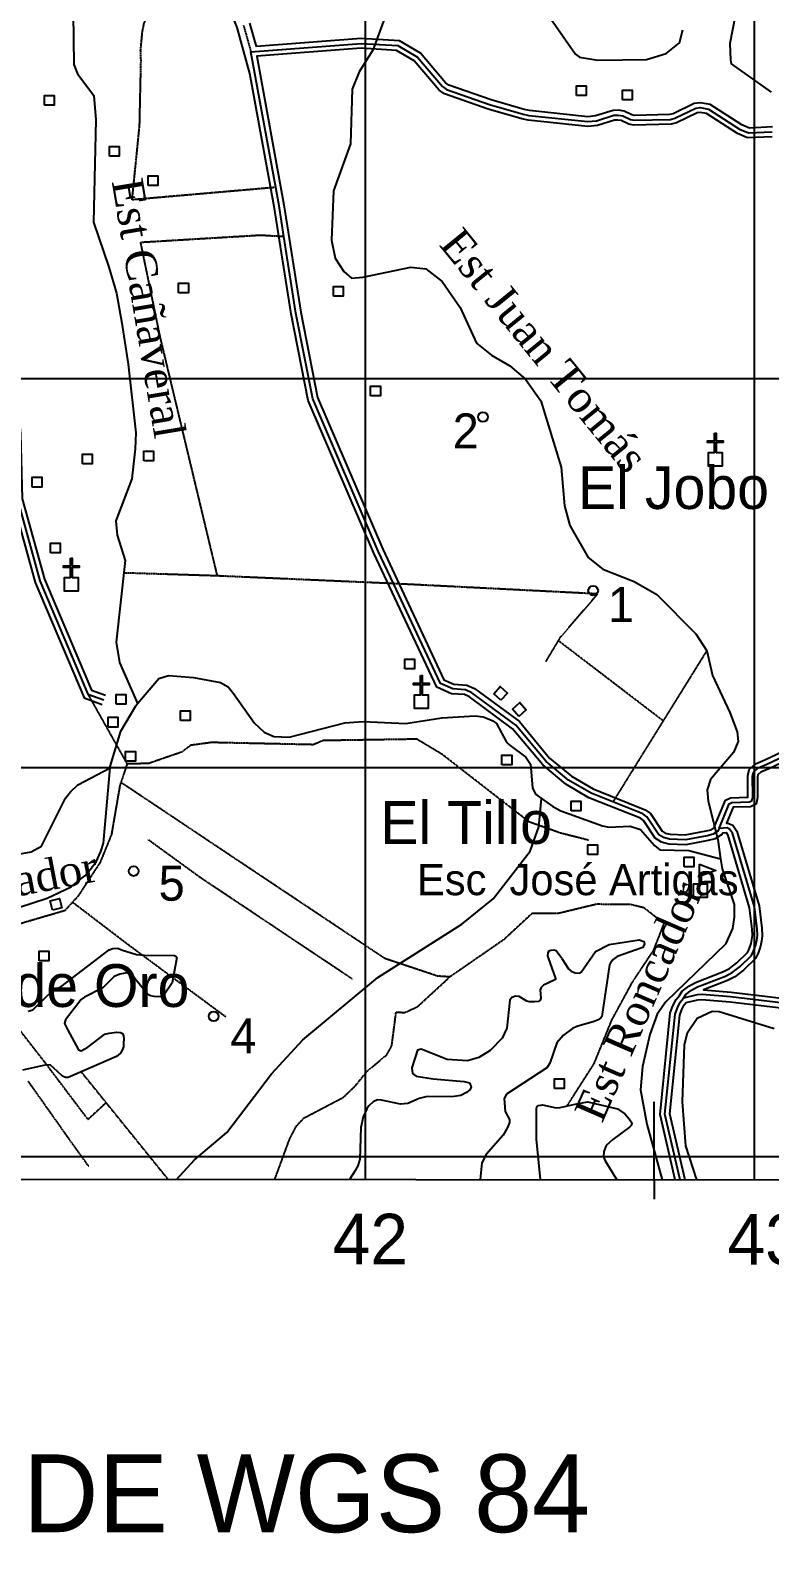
# Model space of a CAD drawing. Extents: x 638173 to 667318, y 9795622 to 9816401.
# Drawn here: x 641139 to 643039, y 9795997 to 9799895 of the extents above; entities that cross this region are included whole.
import ezdxf

# ---------------------------------------------------------------- set-up
doc = ezdxf.new("R2010")
doc.units = 0
doc.header["$MEASUREMENT"] = 0
doc.linetypes.add('DASHED', pattern=[0.75, 0.5, -0.25])
doc.linetypes.add('HIDDEN', pattern=[0.375, 0.25, -0.125])
for name, color, linetype in [('CAMINO2', 7, 'CONTINUOUS'), ('CAMINO5', 7, 'CONTINUOUS'), ('CAMINO6Y7', 7, 'CONTINUOUS'), ('CUADRICULAUTM', 7, 'CONTINUOUS'), ('EDIFICACION', 7, 'CONTINUOUS'), ('INFORMACIONMARGI', 7, 'CONTINUOUS'), ('NOMBRESPOBLADOS', 7, 'CONTINUOUS'), ('NOMBRESPROPIOS', 7, 'CONTINUOUS'), ('PANTANOINUNDACIO', 7, 'CONTINUOUS'), ('PARALELACAMINO', 7, 'CONTINUOUS'), ('PROYECCION', 7, 'CONTINUOUS'), ('PUNTOALTURA', 7, 'CONTINUOUS'), ('RIOINTERMITENTE', 7, 'CONTINUOUS'), ('TEXTOAZUL', 7, 'CONTINUOUS'), ('VALORCUADRICULAR', 7, 'CONTINUOUS')]:
    doc.layers.add(name, color=color, linetype=linetype)
doc.styles.add('cotas', font='SWITZN.TTF')
doc.styles.add('escuelas', font='SWZCONLN.TTF')
doc.styles.add('poblados', font='SWZCONDN.TTF')
doc.styles.add('rios', font='TIMESI_0.TTF')

# ---------------------------------------------------------------- blocks, each defined once
blk = doc.blocks.new('COTA')
at = {"layer": 'PUNTOALTURA', "color": 1, "linetype": 'Continuous'}
blk.add_circle((0, 0), 12.5, dxfattribs=at)
blk = doc.blocks.new('CASA')
at = {"layer": 'EDIFICACION', "color": 4, "linetype": 'Continuous'}
blk.add_lwpolyline([(-12.57, -13.81), (-12.57, 11.18), (12.43, 11.18), (12.43, -13.82), (-12.57, -13.81)], close=True, dxfattribs=at)
blk = doc.blocks.new('ESCUEL')
at = {"layer": 'EDIFICACION', "color": 6, "linetype": 'Continuous'}
blk.add_lwpolyline([(-0.55, 67.48), (41.45, 51.74), (3.45, 37.48), (3.45, 17.27), (18.98, 17.27), (18.98, -17.74), (-16.02, -17.73), (-16.02, 17.27), (-0.55, 17.27), (-0.55, 67.48)], close=True, dxfattribs=at)
blk = doc.blocks.new('IGLESI')
at = {"layer": 'EDIFICACION', "color": 30, "linetype": 'Continuous'}
blk.add_lwpolyline([(-1.58, 67.11), (2.41, 67.11), (2.42, 47.26), (20.38, 47.26), (20.38, 43.26), (2.42, 43.26), (2.42, 17.1), (17.95, 17.11), (17.95, -17.9), (-17.05, -17.89), (-17.05, 17.11), (-1.58, 17.11), (-1.58, 43.26), (-19.62, 43.26), (-19.61, 47.25), (-1.58, 47.25), (-1.58, 67.11)], close=True, dxfattribs=at)

msp = doc.modelspace()

# ---------------------------------------------------------------- linework, layer by layer
at = {"layer": 'CAMINO2', "color": 2, "linetype": 'DASHED'}
msp.add_lwpolyline([(641686.49, 9799907.46), (641705.61, 9799839.45)], dxfattribs=at)
at = {"layer": 'CAMINO5', "color": 7, "linetype": 'Continuous'}
for points in [[(641441.9, 9800383.71), (641278.54, 9800115.74), (641248.84, 9800094.97), (641217.3, 9800082.87), (641103.23, 9800052.38), (641075.68, 9800027.7), (641045.9, 9799984.6), (640997.89, 9799889.99), (640992.39, 9799881.75), (640987.11, 9799869.6), (640984.77, 9799864.22), (640984.22, 9799861.46), (640984.9, 9799856.33), (640991.19, 9799836.26), (641010.23, 9799794.44), (641049.46, 9799644.23), (641053.44, 9799550.32), (641048.24, 9799394.81), (641101.35, 9798856.81), (641105.53, 9798688.6), (641163.06, 9798479.92), (641286.33, 9798188.65), (641327.71, 9798173.79)], [(642908.66, 9797843.09), (642905.81, 9797836.19), (642893.68, 9797828.3), (642878.27, 9797824.5), (642822.55, 9797814.1), (642781.15, 9797815.72), (642765.49, 9797819.78), (642753.45, 9797827.14), (642723.19, 9797872.79), (642712.66, 9797880.4), (642635.64, 9797911.25), (642579.88, 9797933.58), (642522.1, 9797967.71), (642464.19, 9798015.25), (642386.7, 9798108.75), (642273.55, 9798192.2), (642257.37, 9798199.51), (642224.25, 9798201.74), (642192.35, 9798215.64), (642071.82, 9798472.54), (642032.87, 9798555.57), (641865.01, 9798947.16), (641821.3, 9799167.74), (641790.34, 9799365.02), (641777.99, 9799443.68), (641769.35, 9799490.91), (641705.61, 9799839.45), (641989.12, 9799861.01), (642083.24, 9799855.29), (642133.24, 9799826), (642197.47, 9799750.29), (642208.34, 9799742.83), (642319.08, 9799703.99), (642405.03, 9799678.93), (642419.7, 9799675.85), (642571.31, 9799659.9), (642593.59, 9799662.4), (642638.11, 9799676.5), (642649.06, 9799676.54), (642661.13, 9799674.62), (642680.75, 9799665.18), (642690.56, 9799663.61), (642783.4, 9799665.56), (642794.7, 9799668.57), (642848.69, 9799694.24), (642859.72, 9799695.99), (642881.13, 9799692.39), (642961.44, 9799640.37), (642984.19, 9799630.89), (643045.47, 9799633.71)], [(642908.66, 9797843.09), (642934.93, 9797906.76), (642941.41, 9797909.94), (642986.37, 9797911.52), (642993.2, 9797914.34), (642995.05, 9797924.14), (642994.75, 9797977.29), (642997.02, 9797988.04), (643009.25, 9797998.69), (643031.73, 9798008.3), (643280.02, 9798125.69), (643291.58, 9798135.48), (643295.01, 9798146.2), (643291.58, 9798158.49), (643206.45, 9798356.22), (643189.2, 9798420.76), (643195.01, 9798478.23), (643203.99, 9798497.01), (643250.32, 9798540.71)], [(642817.16, 9797406.7), (642823.07, 9797416.32), (642837.43, 9797427.73), (642853.16, 9797435.99), (642925.53, 9797463.98), (642942.47, 9797472.78), (642962.84, 9797488.19), (642991.81, 9797516.67), (642997.49, 9797527.81), (643003.11, 9797544.04), (643005.41, 9797555.74), (643007.05, 9797567.71), (643006.14, 9797585.46), (642999.33, 9797641.91), (642942.98, 9797831.06), (642935.61, 9797841.57), (642929.18, 9797844.47), (642908.66, 9797843.09)], [(643804.77, 9797502.18), (643742.33, 9797457.85), (643688.84, 9797331.33), (643636.44, 9797286.28), (643601.94, 9797270.56), (643532.31, 9797271.47), (643482.95, 9797282.87), (643380.38, 9797354.53), (643361.23, 9797359.8), (642938.4, 9797410.41), (642864.77, 9797416.32), (642851.98, 9797415.53), (642817.16, 9797406.7)], [(642808.61, 9796940.3), (642769.66, 9797108.62), (642795.49, 9797366.32), (642801.62, 9797382.49), (642808.74, 9797396.8), (642817.16, 9797406.7)]]:
    msp.add_lwpolyline(points, dxfattribs=at)
at = {"layer": 'CAMINO6Y7', "color": 2, "linetype": 'HIDDEN'}
for p, q in [((641769.35, 9799490.91), (641400.36, 9799458.9)), ((641619.48, 9798492.34), (641380.02, 9798499.9)), ((642071.82, 9798472.54), (641619.48, 9798492.34)), ((642596.61, 9798445.96), (642071.82, 9798472.54)), ((642464.04, 9798272.78), (642495.79, 9798325.71)), ((642765.04, 9798119.87), (642495.79, 9798325.71)), ((642877.3, 9798300.85), (642765.04, 9798119.87)), ((641286.3, 9798188.71), (641387.3, 9798009.04)), ((642765.04, 9798119.87), (642635.64, 9797911.25)), ((641387.3, 9798009.04), (641371.31, 9797961.58)), ((642049.77, 9797508.78), (641371.31, 9797961.58)), ((641333.58, 9797138.42), (641269.7, 9797217.51)), ((641492.78, 9796941.32), (641333.58, 9797138.42))]:
    msp.add_line(p, q, dxfattribs=at)
for points in [[(641400.36, 9799458.9), (641419.54, 9799649.72), (641423.21, 9799817.2), (641422.18, 9799843.25), (641426.67, 9799890.1), (641431.15, 9799912.91), (641436.07, 9799925.13)], [(641422.29, 9799350.03), (641729.85, 9799368.46), (641790.34, 9799365.02)], [(641619.48, 9798492.34), (641472.28, 9799107.69), (641422.29, 9799350.03)], [(642495.79, 9798325.71), (642501.62, 9798335.43), (642596.61, 9798445.96)], [(642574.12, 9797812.72), (642501.85, 9797831.08), (642420.65, 9797859.98), (642197.05, 9798033.57), (642131.95, 9798072.72), (641890.76, 9798069.03), (641866.18, 9798058.47), (641604.17, 9798064.1), (641550.56, 9798056.84), (641528.48, 9798039.82), (641442.76, 9798010.2), (641387.3, 9798009.04)], [(641371.31, 9797961.58), (641368.75, 9797953.98), (641347.05, 9797827.44), (641317.77, 9797755.52), (641261.35, 9797669.19), (641247.09, 9797653.58)], [(641966.41, 9797455.91), (641574.64, 9797717.59), (641442.57, 9797813.66)], [(641247.09, 9797653.58), (641227.16, 9797631.78), (640937.79, 9797547.17)], [(641641.02, 9797358.75), (641392.69, 9797542.43), (641247.09, 9797653.58)], [(642517.64, 9797129.65), (642587.75, 9797239.16), (642633.16, 9797350.87), (642686.32, 9797448.58), (642740.87, 9797530.88), (642767.42, 9797598.63), (642715.7, 9797639.16), (642682.11, 9797647.37), (642593.54, 9797648.36), (642497.15, 9797625.09), (642427.7, 9797624.52), (642354.44, 9797556.68), (642216.85, 9797461.67)], [(641333.58, 9797138.42), (641286.87, 9797095.37), (641176.07, 9797242.22), (640937.79, 9797547.17)], [(642216.85, 9797461.67), (642185, 9797463.63), (642049.77, 9797508.78)], [(641766.9, 9796941.1), (641805.38, 9797045.83), (641822.36, 9797078.08), (641841.9, 9797099.08), (641942.95, 9797152.11), (641974.34, 9797181.97), (642003.55, 9797218.73), (642054.88, 9797261.5), (642067.5, 9797284.67), (642078.7, 9797371.2), (642101.25, 9797370.24), (642134.08, 9797385.49), (642216.85, 9797461.67)], [(641288.67, 9796975.06), (641247.92, 9797031.56), (641134.17, 9797192.58)]]:
    msp.add_lwpolyline(points, dxfattribs=at)
at = {"layer": 'CUADRICULAUTM', "color": 2, "linetype": 'Continuous'}
for points in [[(642000, 9796940.92), (642000, 9797000), (642000, 9798000), (642000, 9799000), (642000, 9800000), (642000, 9801000), (642000, 9802000), (642000, 9803000), (642000, 9804000), (642000, 9805000), (642000, 9806000), (642000, 9807000), (642000, 9808000), (642000, 9809000), (642000, 9810000), (642000, 9811000), (642000, 9812000), (642000, 9813000), (642000, 9814000), (642000, 9815367.76)], [(643000, 9796940.15), (643000, 9797000), (643000, 9798000), (643000, 9799000), (643000, 9800000), (643000, 9801000), (643000, 9802000), (643000, 9803000), (643000, 9804000), (643000, 9805000), (643000, 9806000), (643000, 9807000), (643000, 9808000), (643000, 9809000), (643000, 9810000), (643000, 9811000), (643000, 9812000), (643000, 9813000), (643000, 9814000), (643000, 9815367.05)], [(638792.34, 9799000), (639000, 9799000), (640000, 9799000), (641000, 9799000), (642000, 9799000), (643000, 9799000), (644000, 9799000), (645000, 9799000), (646000, 9799000), (647000, 9799000), (648000, 9799000), (649000, 9799000), (650000, 9799000), (651000, 9799000), (652000, 9799000), (653000, 9799000), (654000, 9799000), (655000, 9799000), (656000, 9799000)], [(638791.67, 9798000), (639000, 9798000), (640000, 9798000), (641000, 9798000), (642000, 9798000), (643000, 9798000), (644000, 9798000), (645000, 9798000), (646000, 9798000), (647000, 9798000), (648000, 9798000), (649000, 9798000), (650000, 9798000), (651000, 9798000), (652000, 9798000), (653000, 9798000), (654000, 9798000), (655000, 9798000), (656000, 9798000)], [(638791, 9797000), (639000, 9797000), (640000, 9797000), (641000, 9797000), (642000, 9797000), (643000, 9797000), (644000, 9797000), (645000, 9797000), (646000, 9797000), (647000, 9797000), (648000, 9797000), (649000, 9797000), (650000, 9797000), (651000, 9797000), (652000, 9797000), (653000, 9797000), (654000, 9797000), (655000, 9797000), (656000, 9797000)]]:
    msp.add_lwpolyline(points, dxfattribs=at)
at = {"layer": 'PANTANOINUNDACIO', "color": 2, "linetype": 'Continuous'}
for points in [[(643061.21, 9800131.5), (643018.8, 9800099.7), (642970.79, 9800074.59), (642956.87, 9800040.48), (642951.16, 9800002.47), (642950.18, 9799931.09), (642936.11, 9799860.8), (642937.94, 9799819.22), (642940.12, 9799808.1), (643042.29, 9799735.57)], [(642476.45, 9799924.11), (642539.41, 9799833.55), (642550.09, 9799825.75), (642597.44, 9799818.11), (642722.34, 9799819.52), (642772.85, 9799835.31), (642806.61, 9799862.31), (642815.78, 9799895.75)], [(641133.19, 9797373.34), (641145.01, 9797376.75), (641198.96, 9797428.89), (641217.3, 9797436.41), (641341.61, 9797531.22), (641350.37, 9797534.98), (641363.14, 9797535.46), (641373.4, 9797531.69), (641411.59, 9797519.23), (641431.21, 9797517.96), (641508.87, 9797516.82), (641512.83, 9797514.65), (641515.29, 9797511.55), (641503.38, 9797446.54), (641481.58, 9797414.85), (641476.58, 9797411.08), (641467.6, 9797410.14), (641457.2, 9797411.08), (641447.75, 9797413.45), (641440.35, 9797416.37), (641399.66, 9797466.96), (641387.34, 9797472.31), (641368.56, 9797468.37), (641354.53, 9797462.87), (641325.42, 9797433.2), (641278.05, 9797409.9), (641269.35, 9797403.61), (641228.79, 9797351.35), (641226.67, 9797341.54), (641234.02, 9797326.84), (641262.83, 9797274.05), (641269.54, 9797271.81), (641286.45, 9797280.79), (641330.48, 9797314.45), (641340.92, 9797317.21), (641361.25, 9797320.04), (641370.74, 9797318.47), (641375.9, 9797316.26), (641377.79, 9797311.06), (641378.74, 9797301.6), (641378.25, 9797292.41), (641378.26, 9797281.74), (641374.96, 9797273.7), (641370.02, 9797265.89), (641360.3, 9797257.15), (641235.89, 9797202.95), (641228.89, 9797202.76), (641221.26, 9797206.68), (641198.27, 9797228.32), (641190.86, 9797234.84), (641180.3, 9797235.95), (641118.81, 9797221.67)], [(642504.27, 9797508.97), (642521.57, 9797482.73), (642528.84, 9797476.34), (642539.24, 9797472.48), (642550.52, 9797471.59), (642553.99, 9797473.8), (642590.71, 9797526.6), (642625.79, 9797544.79), (642703.04, 9797556.66), (642714.92, 9797553.1), (642717.16, 9797546.98), (642712.55, 9797537.65), (642646.65, 9797514.07), (642636.07, 9797506.64), (642629.24, 9797497.73), (642627.12, 9797492.96), (642607.12, 9797360.08), (642605.18, 9797356.64), (642598.34, 9797351.59), (642587.84, 9797347.45), (642543.05, 9797334.49), (642532.11, 9797329.31), (642509.17, 9797311.87), (642491.58, 9797291.89), (642473.96, 9797240.26), (642465.68, 9797227.82), (642362.38, 9797160.65), (642356.34, 9797149.43), (642359.27, 9797115.54), (642369.78, 9797095), (642370.09, 9797087.17), (642365.19, 9797074.19), (642353.56, 9797054.53), (642309.84, 9797005.24), (642299.2, 9796983.69), (642294.42, 9796940.69)], [(642504.27, 9797508.97), (642489.96, 9797528.74), (642484.28, 9797530.4), (642476.27, 9797529.81), (642471.19, 9797527.87), (642468.54, 9797523.28), (642467.95, 9797516.15), (642469.58, 9797510.85), (642488.67, 9797457.48), (642488.15, 9797454.96), (642485.18, 9797453.18), (642457.26, 9797440.11), (642451.43, 9797434.55), (642448.94, 9797428.82), (642450.72, 9797407.43), (642449.05, 9797401.78), (642444.19, 9797398.82), (642434.09, 9797397.93), (642421.02, 9797397.33), (642414.93, 9797399.51), (642394.49, 9797411.68), (642385.37, 9797412.48), (642376.32, 9797408.47), (642371.12, 9797401.49), (642363.46, 9797329.63), (642351.39, 9797304.49), (642320.37, 9797272.52), (642291.12, 9797254.64), (642262.22, 9797245.95), (642210.28, 9797249.37), (642142.71, 9797275.94), (642133.37, 9797273.57), (642119.49, 9797227.63), (642120.6, 9797213.28), (642130.18, 9797206.27), (642174.04, 9797199.29), (642253.49, 9797193.16), (642267.11, 9797189.76), (642271.35, 9797179.1), (642269.07, 9797171.96), (642259.32, 9797164.71), (642244.77, 9797156.74), (642227.49, 9797154.14), (642155.43, 9797153.83), (642137.5, 9797149.54), (642108.92, 9797136.35), (642090.36, 9797134.4), (642041.04, 9797144.83), (642031.01, 9797146.13), (642019.49, 9797140.56), (642008.24, 9797129.93), (642003.18, 9797122.84), (641994.22, 9797102.35), (641987.98, 9797074.23), (641985.81, 9796993.01), (641980.31, 9796975.73), (641972.85, 9796962.51), (641958.48, 9796940.95)], [(642851.64, 9796940.26), (642823.62, 9797027.65), (642814.43, 9797140.82), (642819.63, 9797286.73), (642827.54, 9797319.21), (642852.41, 9797355.96), (642891.3, 9797373.35), (642908.58, 9797372.94), (643050.2, 9797329.3)], [(642449.84, 9796940.57), (642439.52, 9797044.83), (642439.38, 9797121.77), (642439.95, 9797127.4), (642444.4, 9797131.22), (642454.62, 9797132.97), (642490.05, 9797125.38), (642500.45, 9797125.66), (642546.7, 9797136.41), (642571.08, 9797140.23), (642647.78, 9797122.95), (642666.24, 9797109.8), (642677.9, 9797096.53), (642684.7, 9797086.82), (642683.38, 9797080.82), (642678.52, 9797075.86), (642636.03, 9797043.72), (642618.66, 9797028.55), (642612.17, 9797012.79), (642611.87, 9796999.41), (642614.94, 9796990.36), (642645.74, 9796940.42)]]:
    msp.add_lwpolyline(points, dxfattribs=at)
at = {"layer": 'PARALELACAMINO', "color": 7, "linetype": 'Continuous'}
for points in [[(641424.39, 9800379), (641269.23, 9800124.48), (641242.93, 9800106.09), (641213.44, 9800094.78), (641097.12, 9800063.68), (641066.24, 9800036.02), (641035.14, 9799991.01), (640987.08, 9799896.31), (640981.4, 9799887.8), (640972.74, 9799867.82), (640971.56, 9799861.87), (640972.65, 9799853.62), (640979.49, 9799831.78), (640998.41, 9799790.24), (641037.03, 9799642.36), (641040.93, 9799550.26), (641035.72, 9799394.4), (641088.87, 9798856.04), (641093.07, 9798686.76), (641151.23, 9798475.81), (641276.95, 9798178.74), (641323.49, 9798162.03)], [(641438.54, 9800354.17), (641287.85, 9800107), (641254.75, 9800083.85), (641221.16, 9800070.96), (641109.34, 9800041.08), (641085.12, 9800019.38), (641056.66, 9799978.19), (641008.7, 9799883.67), (641003.38, 9799875.7), (640996.91, 9799860.88), (640997.15, 9799859.04), (641002.89, 9799840.74), (641022.05, 9799798.64), (641061.89, 9799646.1), (641065.95, 9799550.38), (641060.76, 9799395.22), (641113.83, 9798857.58), (641117.99, 9798690.44), (641174.89, 9798484.03), (641295.71, 9798198.56), (641331.93, 9798185.55)], [(641703.11, 9799783.64), (641669.88, 9799901.9), (641627.29, 9800010.93), (641591.79, 9800088.61), (641554.7, 9800152.45), (641533.24, 9800179.84), (641506.22, 9800234.74), (641438.54, 9800354.17)], [(641719.96, 9799853.08), (641703.1, 9799913.02)], [(643045.93, 9799646.24), (642986.41, 9799643.51), (642967.29, 9799651.47), (642885.75, 9799704.29), (642859.78, 9799708.66), (642844.95, 9799706.3), (642790.37, 9799680.35), (642781.63, 9799678.03), (642691.42, 9799676.13), (642684.53, 9799677.23), (642664.9, 9799686.68), (642650.03, 9799689.04), (642636.16, 9799688.99), (642590.98, 9799674.69), (642571.27, 9799672.47), (642421.64, 9799688.21), (642408.07, 9799691.06), (642322.9, 9799715.9), (642214.04, 9799754.08), (642205.92, 9799759.65), (642141.39, 9799835.71), (642086.98, 9799867.59), (641989.02, 9799873.54), (641719.96, 9799853.08)], [(643045.01, 9799621.18), (642981.97, 9799618.27), (642955.59, 9799629.27), (642876.51, 9799680.49), (642859.66, 9799683.32), (642852.43, 9799682.18), (642799.03, 9799656.79), (642785.17, 9799653.09), (642689.7, 9799651.09), (642676.97, 9799653.13), (642657.36, 9799662.56), (642648.09, 9799664.04), (642640.06, 9799664.01), (642596.2, 9799650.11), (642571.35, 9799647.33), (642417.76, 9799663.49), (642401.99, 9799666.8), (642315.26, 9799692.08), (642202.64, 9799731.58), (642189.02, 9799740.93), (642125.09, 9799816.29), (642079.5, 9799842.99), (641989.22, 9799848.48), (641720.4, 9799828.04), (641790.31, 9799445.77), (641833.61, 9799169.92), (641877.02, 9798950.88), (642044.28, 9798560.69), (642201.66, 9798225.22), (642227.25, 9798214.07), (642260.46, 9798211.83), (642279.9, 9798203.05), (642395.35, 9798117.9), (642473.05, 9798024.15), (642529.29, 9797977.98), (642585.41, 9797944.83), (642718.74, 9797891.43), (642732.35, 9797881.59), (642762.34, 9797836.36), (642770.42, 9797831.41), (642782.98, 9797828.16), (642821.64, 9797826.65), (642875.62, 9797836.72), (642888.64, 9797839.93), (642895.74, 9797844.55), (642897.1, 9797847.86), (642925.18, 9797915.9), (642938.3, 9797922.34), (642982.28, 9797923.88), (642982.54, 9797925.27), (642982.24, 9797978.56), (642985.65, 9797994.72), (643002.53, 9798009.41), (643026.6, 9798019.7), (643273.19, 9798136.29)], [(642795.78, 9796940.31), (642757.02, 9797107.81), (642783.22, 9797369.21), (642790.15, 9797387.5), (642798.23, 9797403.74), (642807.02, 9797414.07), (642813.53, 9797424.67), (642830.66, 9797438.29), (642847.98, 9797447.39), (642920.38, 9797475.39), (642935.77, 9797483.39), (642954.65, 9797497.67), (642981.6, 9797524.16), (642985.96, 9797532.72), (642991.01, 9797547.31), (642993.07, 9797557.8), (642994.51, 9797568.24), (642993.68, 9797584.39), (642987.05, 9797639.36), (642931.6, 9797825.51), (642927.34, 9797831.59), (642926.89, 9797831.79), (642917.25, 9797831.14), (642915.88, 9797827.83), (642898.72, 9797816.67), (642880.92, 9797812.28), (642823.46, 9797801.55), (642779.32, 9797803.28), (642760.56, 9797808.15), (642744.56, 9797817.92), (642714.03, 9797863.99), (642706.58, 9797869.37), (642574.35, 9797922.33), (642514.91, 9797957.44), (642455.33, 9798006.35), (642378.05, 9798099.6), (642267.2, 9798181.35), (642254.28, 9798187.19), (642221.25, 9798189.41), (642183.04, 9798206.06), (642021.46, 9798550.45), (641853, 9798943.44), (641808.99, 9799165.56), (641765.67, 9799441.59), (641703.11, 9799783.64)], [(643286.85, 9798115.09), (643036.86, 9797996.9), (643015.97, 9797987.97), (643008.39, 9797981.36), (643007.26, 9797976.02), (643007.56, 9797923.01), (643004.23, 9797905.37), (642989.06, 9797899.11), (642944.65, 9797897.55), (642927.89, 9797856.91), (642931.47, 9797857.15), (642943.88, 9797851.55), (642954.36, 9797836.61), (643011.61, 9797644.46), (643018.6, 9797586.53), (643019.59, 9797567.18), (643017.75, 9797553.68), (643015.21, 9797540.77), (643009.02, 9797522.9), (643002.02, 9797509.18), (642971.03, 9797478.71), (642949.17, 9797462.17), (642930.68, 9797452.57), (642868.59, 9797428.55), (642939.64, 9797422.85), (643363.64, 9797372.1)], [(642821.43, 9796940.29), (642820.78, 9796943.15), (642782.3, 9797109.43), (642807.76, 9797363.43), (642813.09, 9797377.48), (642819.25, 9797389.86), (642824.09, 9797395.56), (642853.92, 9797403.13), (642864.65, 9797403.79), (642937.16, 9797397.97), (643358.82, 9797347.5), (643374.99, 9797343.05), (643477.78, 9797271.24), (643530.8, 9797258.99), (643604.58, 9797258.02), (643643.24, 9797275.64), (643699.21, 9797323.76), (643752.46, 9797449.71), (643811.69, 9797491.76), (643870.48, 9797527.36)]]:
    msp.add_lwpolyline(points, dxfattribs=at)
at = {"layer": 'PROYECCION', "color": 7, "linetype": 'Continuous'}
for q in [(642742.14, 9797140.36), (642741.95, 9796890.36)]:
    msp.add_line((642741.99, 9796940.36), q, dxfattribs=at)
msp.add_lwpolyline([(638790.96, 9796943.41), (666604.83, 9796921.85), (666619.7, 9815350.33), (638803.33, 9815370.02)], close=True, dxfattribs=at)
at = {"layer": 'RIOINTERMITENTE', "color": 132, "linetype": 'Continuous'}
for points in [[(641248.36, 9799938.07), (641250.69, 9799806.58), (641259.51, 9799782.6), (641302.01, 9799726.75), (641306.78, 9799664.41), (641300.95, 9799401.77), (641340.78, 9799285.99), (641360.38, 9799218.7), (641373.97, 9799141.88), (641390.39, 9799036.48), (641410.18, 9798860.04), (641408.08, 9798818.71), (641399.65, 9798741.86), (641358.39, 9798633.81), (641362.2, 9798597.06), (641382.8, 9798532.1), (641359.27, 9798321.64), (641367.45, 9798269.74), (641414.24, 9798164.05)], [(642048.56, 9799924.81), (642019.11, 9799843.31), (641983.74, 9799787.56), (641965.74, 9799743.14), (641961.53, 9799602.86), (641918.14, 9799481.7), (641912.69, 9799354.9), (641922.39, 9799309.21), (641944.59, 9799274.52), (641963.88, 9799257.79), (641992.79, 9799259.8), (642116.28, 9799285.95), (642154.87, 9799281.22), (642196.77, 9799249), (642243.44, 9799182.39), (642285.26, 9799090.4), (642324, 9799059.34), (642371.24, 9799031.9), (642411.07, 9798998.28), (642450.91, 9798942.24), (642502.52, 9798771.44), (642511.28, 9798672.66), (642525.35, 9798622.01), (642572.62, 9798539.37), (642610.33, 9798509.84), (642690.84, 9798477.59), (642749, 9798444.5), (642849.24, 9798343.8), (642877.47, 9798299.84), (642891.86, 9798236.41), (642936.57, 9798141.48), (642955.46, 9798091.47), (642957.53, 9798066.97), (642945.37, 9798038.18), (642886.36, 9797968.74), (642878.08, 9797942.15), (642880.53, 9797913.55), (642905.06, 9797815.2), (642912.55, 9797764.94)], [(641414.24, 9798164.05), (641469.19, 9798228.4), (641494.02, 9798236.6), (641558.25, 9798231.63), (641627.69, 9798218.35), (641646.84, 9798207.6), (641660.97, 9798190.39), (641715.08, 9798113.77), (641739.79, 9798090.72), (641764.75, 9798079.28), (641803.44, 9798077.96), (641947.27, 9798114.39), (641994.35, 9798118.03), (642103.41, 9798113.06), (642195.78, 9798127.72), (642281.87, 9798132.6), (642302.69, 9798129.89), (642318.13, 9798123.94), (642327.14, 9798119.5), (642336.6, 9798113.07), (642362.64, 9798065.2), (642366.32, 9798060.87), (642371.87, 9798056.41), (642412.39, 9798026.49), (642423.99, 9798008.31), (642428.97, 9797947.68), (642437.15, 9797931.63), (642452.52, 9797920.46)], [(641343.45, 9797998.68), (641343.9, 9798002.73), (641371.45, 9798093.23), (641409.51, 9798158.51), (641414.24, 9798164.05)], [(640935.31, 9797831.44), (640984.42, 9797795.14), (641037.92, 9797775.47), (641089.14, 9797773.48), (641140.61, 9797782.83), (641167.12, 9797797.9), (641228.84, 9797920.69), (641242.3, 9797937.62), (641260.77, 9797955.57), (641343.45, 9797998.68)], [(641108.48, 9797640.43), (641182.06, 9797664.37), (641243.34, 9797693.43), (641263.73, 9797709.19), (641278.91, 9797721.87), (641292.62, 9797738.14), (641307.56, 9797757.75), (641319.54, 9797784.24), (641326.48, 9797805.37), (641343.45, 9797998.68)], [(641514.54, 9796941.3), (641560.88, 9796991.54), (641643.66, 9797061.41), (641758.72, 9797212.28), (641838.76, 9797299.94), (642031.98, 9797460.54), (642247.62, 9797597.44), (642327.8, 9797661.98), (642423.3, 9797784.53), (642445.4, 9797847.75), (642452.52, 9797920.46)], [(642452.52, 9797920.46), (642481.47, 9797899.42), (642502.21, 9797888.23), (642608.71, 9797849.99), (642625.2, 9797846.76), (642680.47, 9797849.52), (642706.83, 9797840.63), (642742.65, 9797799.75), (642756.09, 9797788.54), (642831.08, 9797786.36), (642912.55, 9797764.94)], [(642912.55, 9797764.94), (642916.39, 9797739.2), (642947.57, 9797647.4), (642947.45, 9797614.94), (642942.85, 9797585.82), (642925.15, 9797546.07), (642771.45, 9797397.34), (642749.74, 9797365.76), (642730.46, 9797313.99), (642712.14, 9797231.47), (642706.38, 9797171.25), (642723.4, 9797082.93), (642762.1, 9796940.33)]]:
    msp.add_lwpolyline(points, dxfattribs=at)

# ---------------------------------------------------------------- block references
at = {"layer": 'EDIFICACION', "color": 4, "linetype": 'Continuous'}
for p in [(641187.86, 9799715.82), (642554.98, 9799740.8), (642672.7, 9799729.85), (641354.96, 9799584.61), (641453.95, 9799509.5), (641532.42, 9799233.64), (641930.05, 9799224.9), (642025.77, 9798968.96), (641285.47, 9798794.27), (641442.71, 9798801.72), (641155.78, 9798734.55), (641203.08, 9798565.09), (642113.83, 9798267.07), (641371.56, 9798176.5), (641351.07, 9798117.71), (641537.06, 9798134.18), (641396.18, 9798029.7), (642363.25, 9798020.42), (642540.78, 9797902.19), (642583.78, 9797790.39), (642831.54, 9797758.28), (641173.98, 9797516.64), (642498.33, 9797188.88)]:
    msp.add_blockref('CASA', p, dxfattribs=at)
at = {"layer": 'EDIFICACION', "color": 30, "linetype": 'Continuous'}
for p in [(642898.55, 9798792.35), (641243.68, 9798470.78), (642143.23, 9798169.49)]:
    msp.add_blockref('IGLESI', p, dxfattribs=at)
at = {"layer": 'EDIFICACION', "color": 4, "linetype": 'Continuous'}
for p, xscale, yscale, rotation in [((642346.22, 9798191.14), 1.000000645709431, 1.000000645709431, 47.8427526108256), ((642394.67, 9798150.06), 0.999998681192811, 0.999998681192811, 41.10041314871341), ((641204.38, 9797649.44), 1.00000214656266, 1.00000214656266, 15.27695115688924)]:
    msp.add_blockref('CASA', p, dxfattribs=dict(at, xscale=xscale, yscale=yscale, rotation=rotation))
at = {"layer": 'EDIFICACION', "color": 6, "linetype": 'Continuous'}
msp.add_blockref('ESCUEL', (642858.86, 9797683.69), dxfattribs=at)
at = {"layer": 'PUNTOALTURA', "color": 1, "linetype": 'Continuous'}
for p in [(642301.91, 9798900.64), (642585.09, 9798454.69), (641404.24, 9797733.51), (641610.04, 9797360.61)]:
    msp.add_blockref('COTA', p, dxfattribs=at)

# ---------------------------------------------------------------- texts
at = {"layer": 'INFORMACIONMARGI', "color": 7, "linetype": 'Continuous', "style": 'poblados'}
msp.add_text('ZONA 17, ELIPSOIDE WGS 84', height=200, dxfattribs=at).set_placement((638816.45, 9796034.42))
at = {"layer": 'NOMBRESPOBLADOS', "color": 7, "linetype": 'Continuous', "style": 'poblados'}
for s, p in [('El Jobo', (642546.32, 9798664.28)), ('El Tillo', (642037.97, 9797803.43)), ('Rosa de Oro', (640713.57, 9797384.42))]:
    msp.add_text(s, height=110, dxfattribs=at).set_placement(p)
at = {"layer": 'NOMBRESPROPIOS', "color": 6, "linetype": 'Continuous', "style": 'escuelas'}
msp.add_text('Esc  Jos%%233 Artigas', height=80, dxfattribs=at).set_placement((642132.46, 9797671.74))
at = {"layer": 'PUNTOALTURA', "color": 7, "linetype": 'Continuous', "style": 'cotas'}
for s, p in [('2', (642224.13, 9798820.01)), ('1', (642623.17, 9798373.86)), ('5', (641468.42, 9797657.57)), ('4', (641652.78, 9797264.91))]:
    msp.add_text(s, height=90, dxfattribs=at).set_placement(p)
at = {"layer": 'TEXTOAZUL', "color": 5, "linetype": 'Continuous', "style": 'rios'}
for s, rotation, p in [('Est Ca%%241averal', 279.48436, (641347.6, 9799506.59)), ('Est Juan Tom%%225s ', 309.17384, (642186.86, 9799343.34)), ('Est Roncador', 10.7873, (640673.82, 9797585.86)), ('Est Roncador', 66.46058, (642608.05, 9797083.31))]:
    msp.add_text(s, height=80, rotation=rotation, dxfattribs=at).set_placement(p)
at = {"layer": 'VALORCUADRICULAR', "color": 6, "linetype": 'Continuous', "style": 'poblados'}
for s, p in [('42', (641915.92, 9796722.91)), ('43', (642930.42, 9796722.19))]:
    msp.add_text(s, height=130, dxfattribs=at).set_placement(p)

doc.saveas('drawing.dxf')
